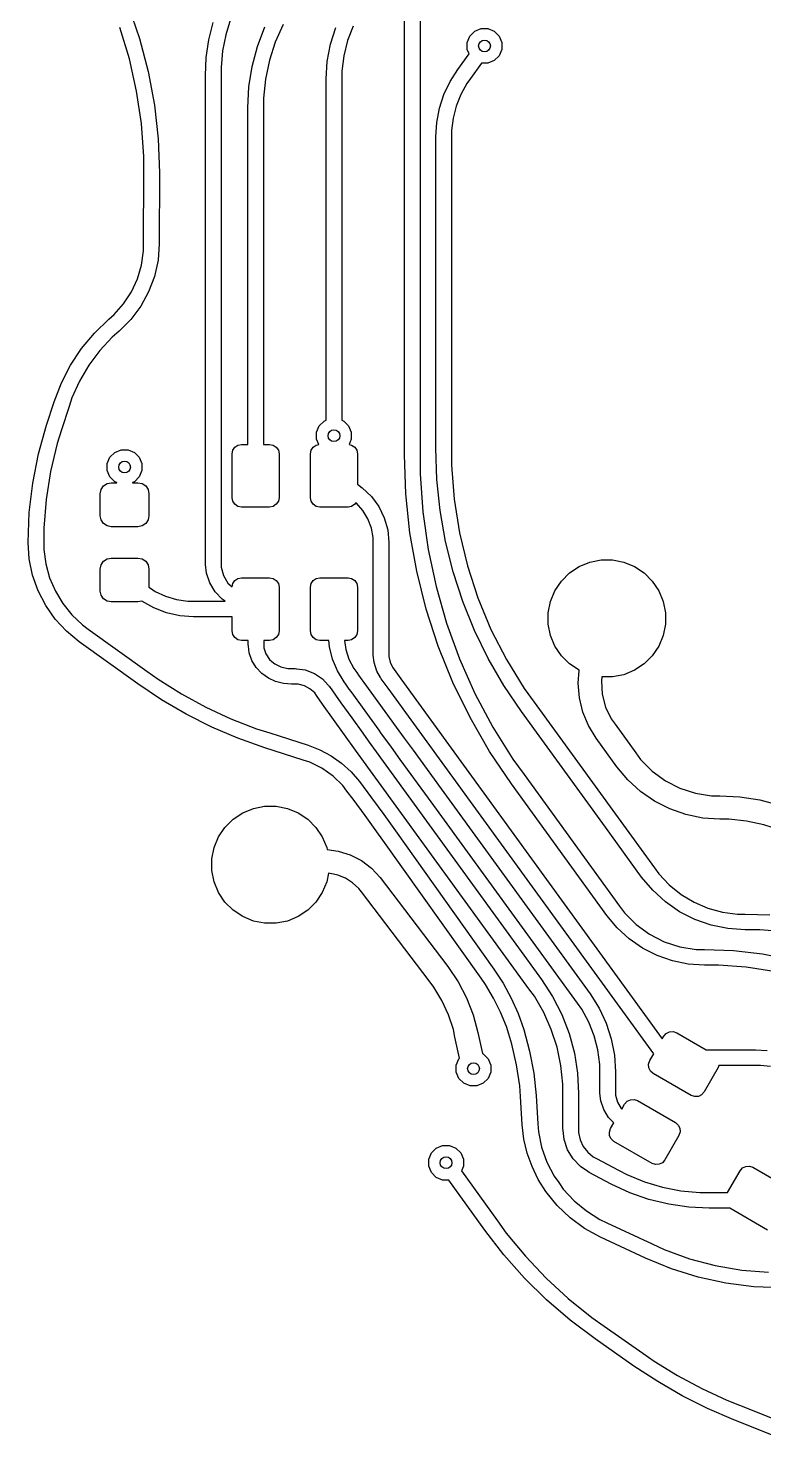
# Model space of a CAD drawing. Extents: x 111.5 to 167.6, y -133.5 to -81.5.
# Drawn here: x 138.11 to 147.49, y -130.56 to -112.62 of the extents above; entities that cross this region are included whole.
import ezdxf

# ---------------------------------------------------------------- set-up
doc = ezdxf.new("R2010")
doc.units = 0
doc.layers.add('BLACK', color=7, linetype='CONTINUOUS')

msp = doc.modelspace()

# ---------------------------------------------------------------- linework, layer by layer
at = {"layer": 'BLACK', "linetype": 'CONTINUOUS'}
for p, q in [((142.91, -118.061954), (142.91, -109.335218)), ((143.11, -109.335218), (143.11, -118.061954)), ((139.388429, -112.344066), (139.531249, -112.754346)), ((139.401483, -113.013597), (139.278499, -112.612331)), ((140.414156, -112.770077), (140.468962, -112.547797)), ((140.69062, -112.504463), (140.630595, -112.705546)), ((141.034049, -112.852243), (141.129127, -112.604543)), ((141.361605, -112.574105), (141.262071, -112.797671)), ((141.965794, -112.825999), (142.034703, -112.613942)), ((142.257149, -112.595411), (142.184163, -112.779734)), ((143.804997, -112.659822), (143.886105, -112.626226)), ((143.886105, -112.626226), (143.973895, -112.626226)), ((143.973895, -112.626226), (144.055003, -112.659822)), ((139.531249, -112.754346), (139.642854, -113.174192)), ((140.381066, -112.996609), (140.414156, -112.770077)), ((140.630595, -112.705546), (140.590264, -112.911485)), ((141.262071, -112.797671), (141.186452, -113.030416)), ((142.184163, -112.779734), (142.134855, -112.971752)), ((143.709323, -112.803008), (143.742919, -112.7219)), ((143.709323, -112.890798), (143.709323, -112.803008)), ((143.742919, -112.7219), (143.804997, -112.659822)), ((144.055003, -112.659822), (144.117081, -112.7219)), ((144.117081, -112.7219), (144.150677, -112.803008)), ((144.150677, -112.803008), (144.150677, -112.890798)), ((140.37, -113.225278), (140.381066, -112.996609)), ((140.590264, -112.911485), (140.570003, -113.120355)), ((140.965383, -113.108524), (141.034049, -112.852243)), ((141.924007, -113.045021), (141.965794, -112.825999)), ((142.134855, -112.971752), (142.110003, -113.168435)), ((143.589098, -113.145983), (143.732989, -112.947934)), ((143.732989, -112.947934), (143.709323, -112.890798)), ((144.117081, -112.971906), (144.055003, -113.033984)), ((144.150677, -112.890798), (144.117081, -112.971906)), ((139.493986, -113.422966), (139.401483, -113.013597)), ((139.642854, -113.174192), (139.722615, -113.601234)), ((140.570003, -113.120355), (140.57, -113.225278)), ((140.923882, -113.370579), (140.965383, -113.108524)), ((141.186452, -113.030416), (141.135575, -113.269791)), ((141.91, -113.267553), (141.924007, -113.045021)), ((142.110003, -113.168435), (142.11, -113.267553)), ((143.490778, -113.300943), (143.588808, -113.146477)), ((143.588808, -113.146477), (143.589098, -113.145983)), ((143.893276, -113.06758), (143.750902, -113.263541)), ((143.973895, -113.06758), (143.893276, -113.06758)), ((144.055003, -113.033984), (143.973895, -113.06758)), ((140.37, -113.225279), (140.37, -113.225278)), ((140.37, -119.438447), (140.37, -113.225279)), ((140.57, -113.225278), (140.57, -113.225279)), ((140.57, -113.225279), (140.57, -119.438447)), ((141.135575, -113.269791), (141.109998, -113.513173)), ((141.91, -113.267556), (141.91, -113.267553)), ((141.91, -117.619465), (141.91, -113.267556)), ((142.11, -113.267553), (142.11, -113.267556)), ((142.11, -113.267556), (142.11, -117.619465)), ((143.412636, -113.466995), (143.490778, -113.300943)), ((143.70427, -113.327755), (143.627805, -113.466838)), ((143.750917, -113.263553), (143.70427, -113.327755)), ((143.750902, -113.263541), (143.7509, -113.263542)), ((143.7509, -113.263542), (143.750901, -113.263542)), ((143.750901, -113.263542), (143.750917, -113.263553)), ((139.555484, -113.838126), (139.493986, -113.422966)), ((140.91, -113.635533), (140.923882, -113.370579)), ((141.109998, -113.513173), (141.11, -113.635534)), ((143.355921, -113.641531), (143.412636, -113.466995)), ((143.627805, -113.466838), (143.569374, -113.614409)), ((139.722615, -113.601234), (139.77008, -114.033059)), ((140.91, -113.635535), (140.91, -113.635533)), ((140.91, -117.926903), (140.91, -113.635535)), ((141.11, -113.635534), (141.11, -113.635535)), ((141.11, -113.635535), (141.11, -117.926903)), ((143.321529, -113.821799), (143.355921, -113.641531)), ((143.569374, -113.614409), (143.529899, -113.768138)), ((139.585631, -114.256732), (139.555484, -113.838126)), ((143.31, -114.004956), (143.321529, -113.821799)), ((143.529899, -113.768138), (143.510002, -113.925603)), ((139.77008, -114.033059), (139.784972, -114.46695)), ((143.31, -114.004959), (143.31, -114.004956)), ((143.31, -117.977604), (143.31, -114.004959)), ((143.510002, -113.925603), (143.51, -114.004956)), ((143.51, -114.004956), (143.51, -114.004959)), ((143.51, -114.004959), (143.51, -117.977604)), ((139.584983, -114.466575), (139.585631, -114.256732)), ((139.582051, -115.369102), (139.585001, -114.466576)), ((139.585001, -114.466576), (139.584983, -114.466575)), ((139.784999, -114.46723), (139.782049, -115.369758)), ((139.784972, -114.46695), (139.784999, -114.46723)), ((139.555265, -115.640611), (139.581761, -115.46025)), ((139.581761, -115.46025), (139.58205, -115.369102)), ((139.58205, -115.369102), (139.582051, -115.369102)), ((139.782049, -115.36976), (139.766378, -115.579498)), ((139.782049, -115.369758), (139.782048, -115.369759)), ((139.782048, -115.369759), (139.782049, -115.36976)), ((139.50341, -115.815377), (139.555265, -115.640611)), ((139.766378, -115.579498), (139.721065, -115.784881)), ((139.427249, -115.981001), (139.50341, -115.815377)), ((139.721065, -115.784881), (139.647029, -115.981742)), ((139.328328, -116.134124), (139.427249, -115.981001)), ((139.647029, -115.981742), (139.545772, -116.166085)), ((139.208653, -116.271638), (139.328328, -116.134124)), ((139.545772, -116.166085), (139.41935, -116.334171)), ((138.955637, -116.508472), (139.139657, -116.331202)), ((139.139646, -116.331187), (139.208653, -116.271638)), ((139.139659, -116.331202), (139.139646, -116.331187)), ((139.139657, -116.331202), (139.139658, -116.331203)), ((139.139658, -116.331203), (139.139659, -116.331202)), ((139.41935, -116.334171), (139.270404, -116.48251)), ((138.792045, -116.704751), (138.955637, -116.508472)), ((139.1818, -116.559097), (139.02238, -116.730414)), ((139.27033, -116.482608), (139.1818, -116.559097)), ((139.270341, -116.482604), (139.27033, -116.482608)), ((139.27034, -116.482601), (139.270339, -116.482601)), ((139.270339, -116.482601), (139.270341, -116.482604)), ((139.270342, -116.482603), (139.27034, -116.482601)), ((139.270404, -116.48251), (139.270342, -116.482603)), ((138.650831, -116.917699), (138.792045, -116.704751)), ((139.02238, -116.730414), (138.88259, -116.918092)), ((138.533679, -117.144775), (138.650831, -116.917699)), ((138.88259, -116.918092), (138.7641, -117.119894)), ((138.7641, -117.119894), (138.668321, -117.333413)), ((138.441994, -117.383251), (138.533679, -117.144775)), ((138.345351, -117.68247), (138.441986, -117.383271)), ((138.441986, -117.383271), (138.441994, -117.383251)), ((138.632306, -117.444741), (138.535671, -117.74394)), ((138.632307, -117.444741), (138.632306, -117.444741)), ((138.668321, -117.333413), (138.632307, -117.444741)), ((141.822919, -117.6919), (141.884997, -117.629822)), ((141.884997, -117.629822), (141.91, -117.619465)), ((142.11, -117.619465), (142.135003, -117.629822)), ((142.135003, -117.629822), (142.197081, -117.6919)), ((138.242858, -118.048033), (138.345344, -117.682501)), ((138.345344, -117.682501), (138.345351, -117.68247)), ((138.535672, -117.74394), (138.479647, -117.917273)), ((138.535671, -117.74394), (138.535672, -117.74394)), ((141.789323, -117.773008), (141.822919, -117.6919)), ((141.789323, -117.860798), (141.789323, -117.773008)), ((142.197081, -117.6919), (142.230677, -117.773008)), ((142.230677, -117.773008), (142.230677, -117.860798)), ((138.479647, -117.917273), (138.395063, -118.271641)), ((139.214997, -118.029822), (139.296105, -117.996226)), ((139.296105, -117.996226), (139.383895, -117.996226)), ((139.383895, -117.996226), (139.465003, -118.029822)), ((140.71, -118.046903), (140.719134, -118.000981)), ((140.719134, -118.000981), (140.745147, -117.96205)), ((140.745147, -117.96205), (140.784078, -117.936037)), ((140.784078, -117.936037), (140.83, -117.926903)), ((140.83, -117.926903), (140.91, -117.926903)), ((141.11, -117.926903), (141.19, -117.926903)), ((141.19, -117.926903), (141.235922, -117.936037)), ((141.235922, -117.936037), (141.274853, -117.96205)), ((141.274853, -117.96205), (141.300866, -118.000981)), ((141.300866, -118.000981), (141.31, -118.046903)), ((141.71, -118.046903), (141.719134, -118.000981)), ((141.719134, -118.000981), (141.745147, -117.96205)), ((141.745147, -117.96205), (141.784078, -117.936037)), ((141.784078, -117.936037), (141.817716, -117.929346)), ((141.817716, -117.929346), (141.789323, -117.860798)), ((142.230677, -117.860798), (142.202283, -117.929346)), ((142.202283, -117.929346), (142.235922, -117.936037)), ((142.235922, -117.936037), (142.274853, -117.96205)), ((142.274853, -117.96205), (142.300866, -118.000981)), ((142.300866, -118.000981), (142.31, -118.046903)), ((143.323897, -118.375868), (143.309989, -117.977604)), ((143.309989, -117.977604), (143.31, -117.977604)), ((143.51, -117.977604), (143.509989, -117.977715)), ((143.509989, -117.977715), (143.509989, -118.194067)), ((138.169198, -118.420477), (138.242858, -118.048033)), ((139.119323, -118.173008), (139.152919, -118.0919)), ((139.119323, -118.260798), (139.119323, -118.173008)), ((139.152919, -118.0919), (139.214997, -118.029822)), ((139.465003, -118.029822), (139.527081, -118.0919)), ((139.527081, -118.0919), (139.560677, -118.173008)), ((139.560677, -118.173008), (139.560677, -118.260798)), ((140.71, -118.606903), (140.71, -118.046903)), ((141.31, -118.046903), (141.31, -118.606903)), ((141.71, -118.606903), (141.71, -118.046903)), ((142.31, -118.046903), (142.31, -118.434874)), ((142.910048, -118.062442), (142.91, -118.061954)), ((142.927408, -118.559663), (142.910048, -118.062442)), ((143.11, -118.061954), (143.11, -118.061955)), ((143.11, -118.061955), (143.110031, -118.061955)), ((143.110031, -118.061955), (143.11003, -118.304129)), ((143.509989, -118.194067), (143.543956, -118.625658)), ((138.395063, -118.271641), (138.338385, -118.631529)), ((139.152919, -118.341906), (139.119323, -118.260798)), ((139.214997, -118.403984), (139.152919, -118.341906)), ((139.527081, -118.341906), (139.465003, -118.403984)), ((139.560677, -118.260798), (139.527081, -118.341906)), ((143.11003, -118.304129), (143.143813, -118.787298)), ((143.365553, -118.772192), (143.323897, -118.375868)), ((138.124822, -118.797534), (138.169198, -118.420477)), ((139.03, -118.556903), (139.040657, -118.503327)), ((139.03, -118.836903), (139.03, -118.556903)), ((139.040657, -118.503327), (139.071005, -118.457908)), ((139.071005, -118.457908), (139.116424, -118.42756)), ((139.116424, -118.42756), (139.17, -118.416903)), ((139.17, -118.416903), (139.24, -118.416903)), ((139.24, -118.41434), (139.214997, -118.403984)), ((139.24, -118.416903), (139.24, -118.41434)), ((139.465003, -118.403984), (139.44, -118.41434)), ((139.44, -118.41434), (139.44, -118.416903)), ((139.44, -118.416903), (139.51, -118.416903)), ((139.51, -118.416903), (139.563576, -118.42756)), ((139.563576, -118.42756), (139.608995, -118.457908)), ((139.608995, -118.457908), (139.639343, -118.503327)), ((139.639343, -118.503327), (139.65, -118.556903)), ((139.65, -118.556903), (139.65, -118.836903)), ((142.31, -118.434874), (142.371667, -118.483181)), ((142.371667, -118.483181), (142.371728, -118.48324)), ((142.371728, -118.48324), (142.488002, -118.592676)), ((142.979461, -119.054949), (142.927408, -118.559663)), ((138.338385, -118.631529), (138.30996, -118.994741)), ((140.719134, -118.652825), (140.71, -118.606903)), ((140.745147, -118.691756), (140.719134, -118.652825)), ((140.784078, -118.717769), (140.745147, -118.691756)), ((140.83, -118.726903), (140.784078, -118.717769)), ((141.19, -118.726903), (140.83, -118.726903)), ((141.235922, -118.717769), (141.19, -118.726903)), ((141.274853, -118.691756), (141.235922, -118.717769)), ((141.300866, -118.652825), (141.274853, -118.691756)), ((141.31, -118.606903), (141.300866, -118.652825)), ((141.719134, -118.652825), (141.71, -118.606903)), ((141.745147, -118.691756), (141.719134, -118.652825)), ((141.784078, -118.717769), (141.745147, -118.691756)), ((141.83, -118.726903), (141.784078, -118.717769)), ((142.19, -118.726903), (141.83, -118.726903)), ((142.235922, -118.717769), (142.19, -118.726903)), ((142.274853, -118.691756), (142.235922, -118.717769)), ((142.288143, -118.671866), (142.274853, -118.691756)), ((142.297132, -118.67892), (142.288143, -118.671866)), ((142.379405, -118.771774), (142.297132, -118.67892)), ((142.488002, -118.592676), (142.582695, -118.721351)), ((142.582695, -118.721351), (142.65264, -118.864987)), ((143.543956, -118.625658), (143.611682, -119.053254)), ((138.11, -119.176903), (138.124822, -118.797534)), ((139.040657, -118.890479), (139.03, -118.836903)), ((139.071005, -118.935898), (139.040657, -118.890479)), ((139.639343, -118.890479), (139.608995, -118.935898)), ((139.65, -118.836903), (139.639343, -118.890479)), ((142.443591, -118.877937), (142.379405, -118.771774)), ((142.487588, -118.993932), (142.443591, -118.877937)), ((142.65264, -118.864987), (142.695547, -119.018879)), ((143.143813, -118.787298), (143.211218, -119.266933)), ((143.434754, -119.164645), (143.365553, -118.772192)), ((138.30996, -118.994741), (138.31, -119.176903)), ((139.116424, -118.966246), (139.071005, -118.935898)), ((139.17, -118.976903), (139.116424, -118.966246)), ((139.51, -118.976903), (139.17, -118.976903)), ((139.563576, -118.966246), (139.51, -118.976903)), ((139.608995, -118.935898), (139.563576, -118.966246)), ((142.509954, -119.115958), (142.487588, -118.993932)), ((142.695547, -119.018879), (142.710009, -119.177984)), ((143.065937, -119.545397), (142.979461, -119.054949)), ((143.611682, -119.053254), (143.712747, -119.474218)), ((138.124285, -119.387788), (138.109978, -119.176903)), ((138.109978, -119.176903), (138.11, -119.176903)), ((138.309977, -119.176985), (138.309927, -119.269266)), ((138.309927, -119.269266), (138.334876, -119.452299)), ((138.31, -119.176903), (138.309977, -119.176985)), ((142.510008, -119.177895), (142.509954, -119.115958)), ((142.51, -119.177986), (142.510008, -119.177895)), ((142.51, -120.595733), (142.51, -119.177986)), ((142.710009, -119.177984), (142.71, -119.177984)), ((142.71, -119.177984), (142.71, -119.177986)), ((142.71, -119.177986), (142.71, -120.595733)), ((143.211218, -119.266933), (143.311916, -119.740698)), ((143.531162, -119.551314), (143.434754, -119.164645)), ((138.166943, -119.594807), (138.124285, -119.387788)), ((138.334876, -119.452299), (138.384317, -119.630285)), ((139.040657, -119.463327), (139.071005, -119.417908)), ((139.071005, -119.417908), (139.116424, -119.38756)), ((139.116424, -119.38756), (139.17, -119.376903)), ((139.17, -119.376903), (139.51, -119.376903)), ((139.51, -119.376903), (139.563576, -119.38756)), ((139.563576, -119.38756), (139.608995, -119.417908)), ((139.608995, -119.417908), (139.639343, -119.463327)), ((140.37051, -119.443635), (140.369945, -119.438456)), ((140.369945, -119.438456), (140.37, -119.438456)), ((140.37, -119.438453), (140.37, -119.438447)), ((140.37, -119.438456), (140.37, -119.438453)), ((140.371921, -119.457956), (140.37051, -119.443635)), ((140.569944, -119.439008), (140.569913, -119.49377)), ((140.57, -119.438447), (140.569944, -119.439008)), ((145.136452, -119.485462), (145.272286, -119.429198)), ((145.272286, -119.429198), (145.416487, -119.400514)), ((145.416487, -119.400514), (145.563513, -119.400514)), ((145.563513, -119.400514), (145.707714, -119.429198)), ((145.707714, -119.429198), (145.843548, -119.485462)), ((138.237169, -119.794169), (138.166943, -119.594807)), ((138.384317, -119.630285), (138.457344, -119.799964)), ((139.03, -119.516903), (139.040657, -119.463327)), ((139.03, -119.796903), (139.03, -119.516903)), ((139.639343, -119.463327), (139.65, -119.516903)), ((139.65, -119.516903), (139.65, -119.747612)), ((140.37213, -119.458462), (140.371921, -119.457956)), ((140.384196, -119.568892), (140.37213, -119.458462)), ((140.426254, -119.69318), (140.384196, -119.568892)), ((140.569913, -119.49377), (140.599636, -119.600367)), ((140.599636, -119.600367), (140.656889, -119.69507)), ((140.745147, -119.66205), (140.784078, -119.636037)), ((140.784078, -119.636037), (140.83, -119.626903)), ((140.83, -119.626903), (141.19, -119.626903)), ((141.19, -119.626903), (141.235922, -119.636037)), ((141.235922, -119.636037), (141.274853, -119.66205)), ((141.745147, -119.66205), (141.784078, -119.636037)), ((141.784078, -119.636037), (141.83, -119.626903)), ((141.83, -119.626903), (142.19, -119.626903)), ((142.19, -119.626903), (142.235922, -119.636037)), ((142.235922, -119.636037), (142.274853, -119.66205)), ((143.186414, -120.028618), (143.065937, -119.545397)), ((143.654309, -119.930317), (143.531162, -119.551314)), ((143.712747, -119.474218), (143.84653, -119.885955)), ((144.910242, -119.671108), (145.014205, -119.567145)), ((145.014205, -119.567145), (145.136452, -119.485462)), ((145.843548, -119.485462), (145.965795, -119.567145)), ((145.965795, -119.567145), (146.069758, -119.671108)), ((138.333678, -119.98222), (138.237169, -119.794169)), ((138.457344, -119.799964), (138.552618, -119.958224)), ((139.040657, -119.850479), (139.03, -119.796903)), ((139.65, -119.747612), (139.670295, -119.761081)), ((139.670295, -119.761081), (139.670299, -119.761084)), ((139.670299, -119.761084), (139.670316, -119.761058)), ((139.670316, -119.761058), (139.731098, -119.801384)), ((139.731098, -119.801384), (139.86312, -119.863452)), ((140.494137, -119.805467), (140.426254, -119.69318)), ((140.584648, -119.900463), (140.494137, -119.805467)), ((140.656889, -119.69507), (140.710307, -119.745356)), ((140.710307, -119.745356), (140.719134, -119.700981)), ((140.719134, -119.700981), (140.745147, -119.66205)), ((141.274853, -119.66205), (141.300866, -119.700981)), ((141.300866, -119.700981), (141.31, -119.746903)), ((141.31, -119.746903), (141.31, -120.306903)), ((141.71, -119.746903), (141.719134, -119.700981)), ((141.71, -120.306903), (141.71, -119.746903)), ((141.719134, -119.700981), (141.745147, -119.66205)), ((142.274853, -119.66205), (142.300866, -119.700981)), ((142.300866, -119.700981), (142.31, -119.746903)), ((142.31, -119.746903), (142.31, -120.306903)), ((143.311916, -119.740698), (143.445418, -120.206285)), ((144.772295, -119.929189), (144.828559, -119.793355)), ((144.828559, -119.793355), (144.910242, -119.671108)), ((146.069758, -119.671108), (146.151441, -119.793355)), ((146.151441, -119.793355), (146.207705, -119.929189)), ((138.454701, -120.155512), (138.333678, -119.98222)), ((138.552618, -119.958224), (138.668394, -120.102167)), ((139.071005, -119.895898), (139.040657, -119.850479)), ((139.116424, -119.926246), (139.071005, -119.895898)), ((139.17, -119.936903), (139.116424, -119.926246)), ((139.51, -119.936903), (139.17, -119.936903)), ((139.558884, -119.927179), (139.51, -119.936903)), ((139.559699, -119.92772), (139.558884, -119.927179)), ((139.559701, -119.927722), (139.559699, -119.92772)), ((139.559705, -119.927724), (139.559701, -119.927721)), ((139.559701, -119.927721), (139.559701, -119.927722)), ((139.560794, -119.928302), (139.559705, -119.927724)), ((139.712011, -120.013425), (139.560794, -119.928302)), ((139.86312, -119.863452), (140.002788, -119.905587)), ((140.002788, -119.905587), (140.147109, -119.926886)), ((140.147109, -119.926886), (140.220052, -119.926903)), ((140.220052, -119.926903), (140.623958, -119.926903)), ((140.623958, -119.926903), (140.584648, -119.900463)), ((143.803593, -120.299805), (143.654309, -119.930317)), ((143.84653, -119.885955), (144.012205, -120.285925)), ((144.743611, -120.07339), (144.772295, -119.929189)), ((146.207705, -119.929189), (146.236389, -120.07339)), ((138.59802, -120.310872), (138.454701, -120.155512)), ((138.668394, -120.102167), (138.80255, -120.229155)), ((139.875186, -120.076009), (139.712011, -120.013425)), ((140.045747, -120.114107), (139.875186, -120.076009)), ((140.220042, -120.126903), (140.045747, -120.114107)), ((140.220043, -120.126902), (140.220042, -120.126903)), ((140.220047, -120.126903), (140.220043, -120.126902)), ((140.70505, -120.126903), (140.220047, -120.126903)), ((140.705061, -120.126901), (140.70505, -120.126903)), ((140.705066, -120.126903), (140.705061, -120.126901)), ((140.705115, -120.126902), (140.705066, -120.126903)), ((140.705116, -120.126903), (140.705115, -120.126902)), ((140.71, -120.126894), (140.705116, -120.126902)), ((140.705116, -120.126902), (140.705116, -120.126903)), ((140.71, -120.306903), (140.71, -120.126894)), ((143.340306, -120.502257), (143.186414, -120.028618)), ((144.743611, -120.220416), (144.743611, -120.07339)), ((146.236389, -120.07339), (146.236389, -120.220416)), ((138.760993, -120.44544), (138.59802, -120.310872)), ((138.80255, -120.229155), (138.877618, -120.282965)), ((138.877618, -120.282965), (138.87762, -120.282967)), ((138.87762, -120.282967), (139.624776, -120.819203)), ((140.719134, -120.352825), (140.71, -120.306903)), ((140.745147, -120.391756), (140.719134, -120.352825)), ((141.300866, -120.352825), (141.274853, -120.391756)), ((141.31, -120.306903), (141.300866, -120.352825)), ((141.719134, -120.352825), (141.71, -120.306903)), ((141.745147, -120.391756), (141.719134, -120.352825)), ((142.300866, -120.352825), (142.274853, -120.391756)), ((142.31, -120.306903), (142.300866, -120.352825)), ((143.445418, -120.206285), (143.611072, -120.661424)), ((143.978289, -120.65798), (143.803593, -120.299805)), ((144.012205, -120.285925), (144.208751, -120.671664)), ((144.772295, -120.364617), (144.743611, -120.220416)), ((146.236389, -120.220416), (146.207705, -120.364617)), ((138.761006, -120.445451), (138.760993, -120.44544)), ((139.508161, -120.981687), (138.761006, -120.445451)), ((140.784078, -120.417769), (140.745147, -120.391756)), ((140.83, -120.426903), (140.784078, -120.417769)), ((140.916336, -120.426903), (140.83, -120.426903)), ((140.917196, -120.481156), (140.916336, -120.426903)), ((140.917196, -120.481159), (140.917196, -120.481156)), ((140.917197, -120.48117), (140.917196, -120.481159)), ((140.919427, -120.500646), (140.917197, -120.48117)), ((140.919683, -120.501239), (140.919427, -120.500646)), ((140.929912, -120.584697), (140.919683, -120.501239)), ((141.19, -120.426903), (141.11636, -120.426903)), ((141.11636, -120.426903), (141.117171, -120.477997)), ((141.117171, -120.477997), (141.11717, -120.478001)), ((141.11717, -120.478001), (141.117172, -120.478006)), ((141.117172, -120.478006), (141.117198, -120.478006)), ((141.117198, -120.478006), (141.117804, -120.519646)), ((141.117804, -120.519646), (141.14233, -120.59924)), ((141.235922, -120.417769), (141.19, -120.426903)), ((141.274853, -120.391756), (141.235922, -120.417769)), ((141.784078, -120.417769), (141.745147, -120.391756)), ((141.83, -120.426903), (141.784078, -120.417769)), ((141.94653, -120.426903), (141.83, -120.426903)), ((141.952825, -120.50694), (141.94653, -120.426903)), ((141.990913, -120.665621), (141.952825, -120.50694)), ((142.19, -120.426903), (142.142644, -120.426903)), ((142.142644, -120.426903), (142.160703, -120.540955)), ((142.235922, -120.417769), (142.19, -120.426903)), ((142.274853, -120.391756), (142.235922, -120.417769)), ((143.526861, -120.964008), (143.340306, -120.502257)), ((144.828559, -120.500451), (144.772295, -120.364617)), ((144.910242, -120.622698), (144.828559, -120.500451)), ((146.151441, -120.500451), (146.069758, -120.622698)), ((146.207705, -120.364617), (146.151441, -120.500451)), ((140.964138, -120.683234), (140.929912, -120.584697)), ((141.018363, -120.772344), (140.964138, -120.683234)), ((141.14233, -120.59924), (141.188116, -120.668814)), ((141.188116, -120.668814), (141.21985, -120.695781)), ((141.21985, -120.695781), (141.21993, -120.695898)), ((141.21993, -120.695898), (141.254174, -120.724989)), ((142.053355, -120.81639), (141.990913, -120.665621)), ((142.160703, -120.540955), (142.201553, -120.666698)), ((142.201553, -120.666698), (142.26157, -120.784503)), ((142.510304, -120.598822), (142.50998, -120.59574)), ((142.50998, -120.59574), (142.51, -120.59574)), ((142.51, -120.595738), (142.51, -120.595733)), ((142.51, -120.59574), (142.51, -120.595738)), ((142.511921, -120.615242), (142.510304, -120.598822)), ((142.512068, -120.615598), (142.511921, -120.615242)), ((142.52192, -120.709261), (142.512068, -120.615598)), ((142.5572, -120.817819), (142.52192, -120.709261)), ((142.71, -120.595733), (142.70998, -120.595935)), ((142.70998, -120.595935), (142.709983, -120.632093)), ((142.709983, -120.632093), (142.72511, -120.703237)), ((142.72511, -120.703237), (142.754698, -120.769682)), ((143.611072, -120.661424), (143.808071, -121.1039)), ((144.177544, -121.003097), (143.978289, -120.65798)), ((144.208751, -120.671664), (144.434956, -121.040793)), ((145.014205, -120.726661), (144.910242, -120.622698)), ((146.069758, -120.622698), (145.965795, -120.726661)), ((139.624776, -120.819203), (139.624852, -120.81927)), ((139.624852, -120.81927), (139.76777, -120.921865)), ((141.090151, -120.848025), (141.018363, -120.772344)), ((141.090139, -120.848063), (141.090163, -120.848035)), ((141.1737, -120.907372), (141.090139, -120.848063)), ((141.090159, -120.848029), (141.09015, -120.848025)), ((141.09015, -120.848025), (141.090151, -120.848025)), ((141.090163, -120.848035), (141.090159, -120.848029)), ((141.254174, -120.724989), (141.334556, -120.765848)), ((141.334556, -120.765848), (141.422247, -120.786852)), ((141.422247, -120.786852), (141.467332, -120.786903)), ((141.467332, -120.786903), (141.467334, -120.786903)), ((141.467334, -120.786903), (141.467341, -120.786903)), ((141.467341, -120.786903), (141.515, -120.786903)), ((141.515, -120.786903), (141.534509, -120.788824)), ((141.534509, -120.788824), (141.535947, -120.789419)), ((141.535947, -120.789419), (141.641488, -120.8021)), ((141.641488, -120.8021), (141.760777, -120.846826)), ((141.760777, -120.846826), (141.866077, -120.918535)), ((142.138613, -120.955535), (142.053355, -120.81639)), ((142.26157, -120.784503), (142.30042, -120.837983)), ((142.30042, -120.837983), (142.322859, -120.868868)), ((142.322859, -120.868868), (142.367734, -120.930633)), ((142.604257, -120.899312), (142.5572, -120.817819)), ((142.754698, -120.769682), (142.776076, -120.799102)), ((142.776076, -120.799102), (142.776076, -120.799103)), ((142.776076, -120.799103), (142.77608, -120.799108)), ((142.77608, -120.799108), (142.861259, -120.916346)), ((145.136452, -120.808344), (145.014205, -120.726661)), ((145.125205, -120.972855), (145.138105, -120.809028)), ((145.138105, -120.809028), (145.136452, -120.808344)), ((145.707714, -120.864608), (145.563513, -120.893292)), ((145.843548, -120.808344), (145.707714, -120.864608)), ((145.965795, -120.726661), (145.843548, -120.808344)), ((139.508156, -120.981695), (139.508161, -120.981687)), ((139.810713, -121.1848), (139.508156, -120.981695)), ((139.76777, -120.921865), (140.066075, -121.108846)), ((141.266371, -120.951099), (141.1737, -120.907372)), ((141.365277, -120.977886), (141.266371, -120.951099)), ((141.467262, -120.986895), (141.365277, -120.977886)), ((141.467341, -120.986903), (141.467262, -120.986895)), ((141.46735, -120.986903), (141.467341, -120.986903)), ((141.515, -120.986903), (141.46735, -120.986903)), ((141.555134, -120.986852), (141.515, -120.986903)), ((141.633118, -121.005866), (141.555134, -120.986852)), ((141.704379, -121.04281), (141.633118, -121.005866)), ((141.764861, -121.095582), (141.704379, -121.04281)), ((141.866077, -120.918535), (141.9373, -120.997516)), ((141.9373, -120.997516), (141.938574, -120.998322)), ((141.938574, -120.998322), (141.95092, -121.012619)), ((141.95092, -121.012619), (141.951394, -121.013145)), ((141.951394, -121.013145), (141.951382, -121.013154)), ((141.951382, -121.013154), (141.951386, -121.013159)), ((141.951386, -121.013159), (142.029041, -121.123289)), ((142.138614, -120.955536), (142.138613, -120.955535)), ((142.138616, -120.955539), (142.138614, -120.955536)), ((142.161055, -120.986424), (142.138616, -120.955539)), ((142.20593, -121.04819), (142.161055, -120.986424)), ((142.205934, -121.048196), (142.20593, -121.04819)), ((142.228374, -121.079081), (142.205934, -121.048196)), ((142.367734, -120.930633), (142.367738, -120.930638)), ((142.367738, -120.930638), (142.390178, -120.961524)), ((142.390178, -120.961524), (142.390181, -120.961529)), ((142.390181, -120.961529), (142.479937, -121.085067)), ((142.604363, -120.899752), (142.604257, -120.899312)), ((142.614276, -120.916664), (142.604363, -120.899752)), ((142.699448, -121.033894), (142.614276, -120.916664)), ((142.699455, -121.033905), (142.699448, -121.033894)), ((146.087811, -125.697576), (142.699455, -121.033905)), ((142.861259, -120.916346), (142.861262, -120.916351)), ((142.861262, -120.916351), (146.197275, -125.50798)), ((143.745173, -121.411621), (143.526861, -120.964008)), ((144.40038, -121.333461), (144.177544, -121.003097)), ((144.434956, -121.040793), (144.562191, -121.215915)), ((145.139859, -121.159132), (145.125205, -120.972855)), ((145.428101, -120.893292), (145.421597, -120.94476)), ((145.421597, -120.94476), (145.432166, -121.112844)), ((145.563513, -120.893292), (145.428101, -120.893292)), ((140.125384, -121.368579), (139.810713, -121.1848)), ((140.066075, -121.108846), (140.375494, -121.276797)), ((141.787858, -121.128279), (141.764861, -121.095582)), ((141.787934, -121.128413), (141.787858, -121.128279)), ((141.865589, -121.238543), (141.787934, -121.128413)), ((141.865592, -121.238547), (141.865589, -121.238543)), ((142.004532, -121.434607), (141.865592, -121.238547)), ((142.029041, -121.123289), (142.029042, -121.123289)), ((142.029042, -121.123289), (142.09801, -121.221099)), ((142.09801, -121.221099), (142.236868, -121.416067)), ((142.318133, -121.202624), (142.228374, -121.079081)), ((142.407892, -121.326167), (142.318133, -121.202624)), ((142.479937, -121.085067), (142.47994, -121.085072)), ((142.47994, -121.085072), (142.569696, -121.20861)), ((142.569696, -121.20861), (142.569699, -121.208615)), ((142.569699, -121.208615), (142.659455, -121.332153)), ((143.808071, -121.1039), (144.035456, -121.531556)), ((144.562191, -121.215915), (145.633481, -122.690419)), ((145.183474, -121.340822), (145.139859, -121.159132)), ((145.432166, -121.112844), (145.474045, -121.275969)), ((140.450935, -121.532311), (140.125384, -121.368579)), ((140.375494, -121.276797), (140.694813, -121.425061)), ((140.694813, -121.425061), (141.022783, -121.553058)), ((142.236868, -121.416067), (142.376645, -121.610376)), ((142.497651, -121.44971), (142.407892, -121.326167)), ((142.659455, -121.332153), (142.659458, -121.332158)), ((142.659458, -121.332158), (142.749214, -121.455696)), ((143.994177, -121.842915), (143.745173, -121.411621)), ((144.400387, -121.333473), (144.40038, -121.333461)), ((145.471673, -122.80797), (144.400387, -121.333473)), ((145.254977, -121.513452), (145.183474, -121.340822)), ((145.474045, -121.275969), (145.545751, -121.428357)), ((145.545751, -121.428357), (145.595311, -121.496435)), ((140.786093, -121.675355), (140.450935, -121.532311)), ((141.022783, -121.553058), (141.190454, -121.606652)), ((141.190454, -121.606652), (141.190458, -121.606653)), ((141.190458, -121.606653), (141.679935, -121.763172)), ((142.1444, -121.630013), (142.004532, -121.434607)), ((142.587406, -121.573248), (142.497651, -121.44971)), ((142.58741, -121.573254), (142.587406, -121.573248)), ((142.60985, -121.604139), (142.58741, -121.573254)), ((142.744489, -121.789455), (142.60985, -121.604139)), ((142.749214, -121.455696), (142.771654, -121.486582)), ((142.771654, -121.486582), (142.771657, -121.486587)), ((142.771657, -121.486587), (142.906293, -121.671898)), ((144.035456, -121.531556), (144.292118, -121.942309)), ((145.352569, -121.67271), (145.254977, -121.513452)), ((145.595311, -121.496435), (145.860433, -121.861345)), ((141.129537, -121.797149), (140.786093, -121.675355)), ((141.679935, -121.763172), (141.679962, -121.763183)), ((141.679962, -121.763183), (141.831724, -121.822176)), ((142.285179, -121.824745), (142.1444, -121.630013)), ((142.376645, -121.610376), (142.446991, -121.7072)), ((142.446991, -121.7072), (144.657615, -124.749863)), ((142.906293, -121.671898), (143.018492, -121.826327)), ((145.352605, -121.672771), (145.352569, -121.67271)), ((145.617733, -122.037688), (145.352605, -121.672771)), ((141.129542, -121.797151), (141.129537, -121.797149)), ((141.61902, -121.95367), (141.129542, -121.797151)), ((141.619021, -121.95367), (141.61902, -121.95367)), ((141.619021, -121.953671), (141.619021, -121.95367)), ((141.701605, -121.980074), (141.619021, -121.953671)), ((141.831724, -121.822176), (141.975166, -121.899291)), ((141.975166, -121.899291), (142.108107, -121.99336)), ((142.285187, -121.824758), (142.285179, -121.824745)), ((144.495812, -124.867421), (142.285187, -121.824758)), ((142.744492, -121.789459), (142.744489, -121.789455)), ((142.856688, -121.943884), (142.744492, -121.789459)), ((142.856691, -121.943888), (142.856688, -121.943884)), ((143.215721, -122.438051), (142.856691, -121.943888)), ((143.018492, -121.826327), (143.377525, -122.320494)), ((144.272654, -122.255782), (143.994177, -121.842915)), ((144.292118, -121.942309), (144.434459, -122.138227)), ((145.860433, -121.861345), (145.860435, -121.861347)), ((145.860435, -121.861347), (145.860434, -121.861347)), ((145.860434, -121.861347), (145.860438, -121.861352)), ((145.860438, -121.861352), (145.860697, -121.861794)), ((145.860697, -121.861794), (145.921621, -121.945643)), ((145.921621, -121.945643), (146.068932, -122.092943)), ((141.856781, -122.057466), (141.701605, -121.980074)), ((141.998332, -122.157628), (141.856781, -122.057466)), ((142.108107, -121.99336), (142.228553, -122.102972)), ((142.228553, -122.102972), (142.334699, -122.226485)), ((144.434459, -122.138227), (144.434463, -122.138232)), ((144.434463, -122.138232), (145.652674, -123.814957)), ((145.617696, -122.037722), (145.617737, -122.037693)), ((145.757682, -122.205386), (145.617696, -122.037722)), ((145.617736, -122.037692), (145.617733, -122.037688)), ((145.617737, -122.037693), (145.617736, -122.037692)), ((146.068932, -122.092943), (146.237472, -122.215385)), ((142.122944, -122.278213), (141.998332, -122.157628)), ((142.175292, -122.347273), (142.122944, -122.278213)), ((142.334699, -122.226485), (142.33469, -122.226492)), ((142.33469, -122.226492), (142.334691, -122.226493)), ((142.334691, -122.226493), (142.33469, -122.226493)), ((142.33469, -122.226493), (142.490897, -122.434762)), ((143.377525, -122.320494), (143.377529, -122.320499)), ((143.377529, -122.320499), (145.276967, -124.934849)), ((144.272659, -122.25579), (144.272654, -122.255782)), ((145.49087, -123.932514), (144.272659, -122.25579)), ((145.918908, -122.352742), (145.757682, -122.205386)), ((146.237472, -122.215385), (146.42309, -122.309955)), ((146.42309, -122.309955), (146.621218, -122.374324)), ((142.175309, -122.347313), (142.175292, -122.347273)), ((142.253327, -122.450231), (142.175309, -122.347313)), ((142.407246, -122.657655), (142.253327, -122.450231)), ((142.490897, -122.434762), (142.644962, -122.64462)), ((143.215725, -122.438057), (143.215721, -122.438051)), ((145.115162, -125.052405), (143.215725, -122.438057)), ((146.098454, -122.477122), (145.918908, -122.352742)), ((146.293071, -122.576277), (146.098454, -122.477122)), ((146.621218, -122.374324), (146.826975, -122.406906)), ((146.826975, -122.406906), (146.931136, -122.406903)), ((146.931136, -122.406903), (146.931139, -122.406903)), ((146.931139, -122.406903), (146.931143, -122.406903)), ((146.931143, -122.406903), (147.188346, -122.420387)), ((147.188346, -122.420387), (147.44273, -122.460682)), ((147.44273, -122.460682), (147.691509, -122.527347)), ((140.724205, -122.707145), (140.846452, -122.625462)), ((140.846452, -122.625462), (140.982286, -122.569198)), ((140.982286, -122.569198), (141.126487, -122.540514)), ((141.126487, -122.540514), (141.273513, -122.540514)), ((141.273513, -122.540514), (141.417714, -122.569198)), ((141.417714, -122.569198), (141.553548, -122.625462)), ((141.553548, -122.625462), (141.675795, -122.707145)), ((142.559032, -122.866645), (142.407246, -122.657655)), ((142.644962, -122.64462), (142.796868, -122.856045)), ((146.499236, -122.64841), (146.293071, -122.576277)), ((146.713218, -122.692216), (146.499236, -122.64841)), ((140.538559, -122.933355), (140.620242, -122.811108)), ((140.620242, -122.811108), (140.724205, -122.707145)), ((141.675795, -122.707145), (141.779758, -122.811108)), ((141.779758, -122.811108), (141.861441, -122.933355)), ((142.796868, -122.856045), (142.79687, -122.856047)), ((142.79687, -122.856047), (144.048728, -124.617383)), ((145.471678, -122.807979), (145.471673, -122.80797)), ((145.934195, -123.444578), (145.471678, -122.807979)), ((145.633481, -122.690419), (145.633482, -122.690421)), ((145.633482, -122.690421), (146.095999, -123.327021)), ((146.931134, -122.706902), (146.713218, -122.692216)), ((146.931137, -122.706903), (146.931134, -122.706902)), ((147.04437, -122.706905), (146.931137, -122.706903)), ((147.269594, -122.730581), (147.04437, -122.706905)), ((147.491109, -122.77767), (147.269594, -122.730581)), ((147.706488, -122.847655), (147.491109, -122.77767)), ((140.482295, -123.069189), (140.538559, -122.933355)), ((141.861441, -122.933355), (141.917705, -123.069189)), ((142.63385, -122.971912), (142.559032, -122.866645)), ((142.633851, -122.971912), (142.63385, -122.971912)), ((143.885707, -124.733247), (142.633851, -122.971912)), ((140.453611, -123.21339), (140.482295, -123.069189)), ((140.453611, -123.360416), (140.453611, -123.21339)), ((141.917705, -123.069189), (141.922787, -123.094738)), ((141.922787, -123.094738), (142.064394, -123.114817)), ((142.064394, -123.114817), (142.064418, -123.114817)), ((142.064418, -123.114817), (142.064419, -123.114816)), ((142.064419, -123.114816), (142.064421, -123.114817)), ((142.064421, -123.114817), (142.218759, -123.160511)), ((142.218759, -123.160511), (142.362361, -123.233217)), ((140.482295, -123.504617), (140.453611, -123.360416)), ((141.939354, -123.395779), (141.917705, -123.504617)), ((142.00558, -123.408995), (141.939354, -123.395779)), ((142.362361, -123.233217), (142.490546, -123.330565)), ((142.490546, -123.330565), (142.598629, -123.448831)), ((146.095999, -123.327021), (146.096001, -123.327023)), ((146.096001, -123.327023), (146.096, -123.327023)), ((146.096, -123.327023), (146.096001, -123.327024)), ((146.096001, -123.327024), (146.096023, -123.327062)), ((146.096023, -123.327062), (146.152742, -123.405051)), ((140.538559, -123.640451), (140.482295, -123.504617)), ((141.917705, -123.504617), (141.861441, -123.640451)), ((142.058137, -123.419539), (142.00558, -123.40899)), ((142.00558, -123.40899), (142.00558, -123.408995)), ((142.157772, -123.459133), (142.058137, -123.419539)), ((142.248661, -123.516002), (142.157772, -123.459133)), ((142.32784, -123.588289), (142.248661, -123.516002)), ((142.598629, -123.448831), (142.599137, -123.449378)), ((142.599137, -123.449378), (143.463535, -124.586394)), ((145.934194, -123.444583), (145.934197, -123.444581)), ((146.074823, -123.613029), (145.934194, -123.444583)), ((145.934197, -123.444581), (145.934195, -123.444578)), ((146.152742, -123.405051), (146.286086, -123.544517)), ((146.286086, -123.544517), (146.436945, -123.664822)), ((140.620242, -123.762698), (140.538559, -123.640451)), ((141.861441, -123.640451), (141.779758, -123.762698)), ((142.360311, -123.630943), (142.32784, -123.588289)), ((142.360316, -123.630939), (142.360311, -123.630943)), ((143.224711, -124.767952), (142.360316, -123.630939)), ((146.236789, -123.761072), (146.074823, -123.613029)), ((146.417163, -123.886034), (146.236789, -123.761072)), ((146.436945, -123.664822), (146.602587, -123.763788)), ((140.724205, -123.866661), (140.620242, -123.762698)), ((140.846452, -123.948344), (140.724205, -123.866661)), ((141.675795, -123.866661), (141.553548, -123.948344)), ((141.779758, -123.762698), (141.675795, -123.866661)), ((145.490844, -123.932536), (145.490872, -123.932516)), ((145.623543, -124.091476), (145.490844, -123.932536)), ((145.490872, -123.932516), (145.49087, -123.932514)), ((145.652674, -123.814957), (145.652853, -123.815263)), ((145.652853, -123.815263), (145.714588, -123.900228)), ((145.714588, -123.900228), (145.863624, -124.049255)), ((146.612678, -123.985654), (146.417163, -123.886034)), ((146.602587, -123.763788), (146.780014, -123.839624)), ((146.780014, -123.839624), (146.966016, -123.890957)), ((146.966016, -123.890957), (147.157224, -123.916857)), ((147.157224, -123.916857), (147.253702, -123.916903)), ((147.253702, -123.916903), (147.56924, -123.926819)), ((140.982286, -124.004608), (140.846452, -123.948344)), ((141.126487, -124.033292), (140.982286, -124.004608)), ((141.273513, -124.033292), (141.126487, -124.033292)), ((141.417714, -124.004608), (141.273513, -124.033292)), ((141.553548, -123.948344), (141.417714, -124.004608)), ((145.776377, -124.231164), (145.623543, -124.091476)), ((145.863624, -124.049255), (146.034137, -124.173134)), ((146.819796, -124.058127), (146.612678, -123.985654)), ((147.034768, -124.102142), (146.819796, -124.058127)), ((147.253702, -124.116903), (147.034768, -124.102142)), ((147.443286, -124.116903), (147.253702, -124.116903)), ((147.821286, -124.146653), (147.443286, -124.116903)), ((145.946578, -124.349074), (145.776377, -124.231164)), ((146.034137, -124.173134), (146.22193, -124.268814)), ((146.22193, -124.268814), (146.422378, -124.333939)), ((146.131065, -124.44307), (145.946578, -124.349074)), ((146.326501, -124.511451), (146.131065, -124.44307)), ((146.422378, -124.333939), (146.630546, -124.366905)), ((146.630546, -124.366905), (146.735927, -124.366903)), ((146.735927, -124.366903), (146.735928, -124.366903)), ((146.735928, -124.366903), (146.73593, -124.366903)), ((146.73593, -124.366903), (147.106979, -124.381484)), ((147.106979, -124.381484), (147.475741, -124.425132)), ((147.475741, -124.425132), (147.839941, -124.497579)), ((143.463535, -124.586394), (143.463548, -124.586416)), ((143.463548, -124.586416), (143.5938, -124.779051)), ((144.048728, -124.617383), (144.166626, -124.797918)), ((146.529347, -124.552979), (146.326501, -124.511451)), ((146.735926, -124.566902), (146.529347, -124.552979)), ((146.735928, -124.566903), (146.735926, -124.566902)), ((146.913881, -124.566904), (146.735928, -124.566903)), ((147.26869, -124.59483), (146.913881, -124.566904)), ((147.620214, -124.650508), (147.26869, -124.59483)), ((143.224711, -124.767953), (143.224711, -124.767952)), ((143.285083, -124.847425), (143.224711, -124.767953)), ((143.5938, -124.779051), (143.701939, -124.984942)), ((143.943639, -124.814775), (143.885707, -124.733247)), ((144.046334, -124.986431), (143.943639, -124.814775)), ((144.166626, -124.797918), (144.269955, -124.987169)), ((144.657615, -124.749863), (144.798623, -124.966994)), ((143.38755, -125.018722), (143.285083, -124.847425)), ((143.701939, -124.984942), (143.786622, -125.201538)), ((144.135205, -125.165634), (144.046334, -124.986431)), ((144.269955, -124.987169), (144.358075, -125.183963)), ((144.565845, -124.963812), (144.495812, -124.867421)), ((144.684991, -125.170178), (144.565845, -124.963812)), ((144.798623, -124.966994), (144.916161, -125.197675)), ((145.276967, -124.934849), (145.276982, -124.934875)), ((145.276982, -124.934875), (145.390779, -125.114196)), ((143.470426, -125.200309), (143.38755, -125.018722)), ((144.209702, -125.351273), (144.135205, -125.165634)), ((144.358075, -125.183963), (144.430424, -125.387037)), ((144.781913, -125.387867), (144.684991, -125.170178)), ((145.115162, -125.052406), (145.115162, -125.052405)), ((145.170314, -125.128318), (145.115162, -125.052406)), ((145.260718, -125.29277), (145.170314, -125.128318)), ((145.390779, -125.114196), (145.481215, -125.306391)), ((143.532692, -125.389954), (143.470426, -125.200309)), ((143.786622, -125.201538), (143.846738, -125.425919)), ((144.239543, -125.446732), (144.209702, -125.351273)), ((144.916161, -125.197675), (145.008942, -125.439378)), ((145.329798, -125.467255), (145.260718, -125.29277)), ((145.481215, -125.306391), (145.546849, -125.508405)), ((143.55317, -125.487634), (143.532692, -125.389954)), ((143.553181, -125.487631), (143.55317, -125.487634)), ((143.553181, -125.487632), (143.553181, -125.487631)), ((143.609258, -125.75556), (143.553181, -125.487632)), ((143.846738, -125.425919), (143.846819, -125.426174)), ((143.846819, -125.426174), (143.903058, -125.694874)), ((144.239552, -125.446729), (144.239543, -125.446732)), ((144.239552, -125.446731), (144.239552, -125.446729)), ((144.279889, -125.575721), (144.239552, -125.446731)), ((144.430424, -125.387037), (144.430448, -125.387075)), ((144.430448, -125.387075), (144.430447, -125.387076)), ((144.430447, -125.387076), (144.430447, -125.387077)), ((144.430447, -125.387077), (144.430448, -125.387077)), ((144.430448, -125.387077), (144.430448, -125.387079)), ((144.430448, -125.387079), (144.504866, -125.66313)), ((144.855549, -125.614496), (144.781913, -125.387867)), ((145.008942, -125.439378), (145.07595, -125.689456)), ((145.376465, -125.649023), (145.329798, -125.467255)), ((145.546849, -125.508405), (145.586646, -125.717053)), ((146.197275, -125.50798), (146.217468, -125.473005)), ((146.217468, -125.473005), (146.248339, -125.437803)), ((146.248339, -125.437803), (146.290333, -125.417094)), ((146.290333, -125.417094), (146.337054, -125.414032)), ((146.337054, -125.414032), (146.381391, -125.429082)), ((146.381391, -125.429082), (146.758668, -125.646903)), ((143.903058, -125.694874), (143.915003, -125.699822)), ((143.915003, -125.699822), (143.977081, -125.7619)), ((144.339866, -125.839283), (144.279889, -125.575721)), ((144.504866, -125.66313), (144.557228, -125.944204)), ((144.905092, -125.84758), (144.855549, -125.614496)), ((145.07595, -125.689456), (145.11645, -125.945168)), ((145.399981, -125.835207), (145.376465, -125.649023)), ((145.586646, -125.717053), (145.599938, -125.928417)), ((146.037468, -125.784775), (146.087811, -125.697576)), ((146.758668, -125.646903), (147.386843, -125.646903)), ((147.386843, -125.646903), (147.386845, -125.646903)), ((147.386845, -125.646903), (147.386846, -125.646903)), ((147.386846, -125.646903), (147.533807, -125.654609)), ((143.569323, -125.843008), (143.602919, -125.7619)), ((143.569323, -125.930798), (143.569323, -125.843008)), ((143.602919, -125.7619), (143.609258, -125.75556)), ((143.977081, -125.7619), (144.010677, -125.843008)), ((144.010677, -125.843008), (144.010677, -125.930798)), ((144.378819, -126.106762), (144.339866, -125.839283)), ((144.93, -126.084566), (144.905092, -125.84758)), ((145.399978, -125.929038), (145.399981, -125.835207)), ((146.022417, -125.829111), (146.037468, -125.784775)), ((146.02548, -125.875833), (146.022417, -125.829111)), ((146.046188, -125.917826), (146.02548, -125.875833)), ((146.910288, -125.873005), (146.730288, -126.184775)), ((146.919149, -125.846903), (146.910288, -125.873005)), ((147.38684, -125.846903), (146.919149, -125.846903)), ((147.450041, -125.846905), (147.38684, -125.846903)), ((147.575751, -125.860121), (147.450041, -125.846905)), ((143.602919, -126.011906), (143.569323, -125.930798)), ((143.664997, -126.073984), (143.602919, -126.011906)), ((143.746105, -126.10758), (143.664997, -126.073984)), ((143.915003, -126.073984), (143.833895, -126.10758)), ((143.977081, -126.011906), (143.915003, -126.073984)), ((144.010677, -125.930798), (143.977081, -126.011906)), ((144.557228, -125.944204), (144.587207, -126.228538)), ((144.929999, -126.203711), (144.93, -126.084566)), ((145.11645, -125.945168), (145.129997, -126.203689)), ((145.4, -125.929038), (145.399978, -125.929038)), ((145.4, -125.929041), (145.4, -125.929038)), ((145.4, -126.178516), (145.4, -125.929041)), ((145.599938, -125.928417), (145.6, -125.929041)), ((145.6, -125.929041), (145.6, -126.178516)), ((146.081391, -125.948698), (146.046188, -125.917826)), ((146.566365, -126.228698), (146.081391, -125.948698)), ((143.833895, -126.10758), (143.746105, -126.10758)), ((144.387635, -126.241624), (144.378819, -126.106762)), ((144.411346, -126.603229), (144.387635, -126.241624)), ((144.587207, -126.228538), (144.610918, -126.590142)), ((144.93, -126.203711), (144.929999, -126.203711)), ((144.93, -126.203712), (144.93, -126.203711)), ((144.93, -126.656493), (144.93, -126.203712)), ((145.129997, -126.203689), (145.13, -126.203712)), ((145.13, -126.203712), (145.13, -126.656493)), ((145.400352, -126.182094), (145.399962, -126.17852)), ((145.399962, -126.17852), (145.4, -126.17852)), ((145.4, -126.17852), (145.4, -126.178516)), ((145.401921, -126.198025), (145.400352, -126.182094)), ((145.402153, -126.198585), (145.401921, -126.198025)), ((145.412751, -126.295627), (145.402153, -126.198585)), ((145.599961, -126.178904), (145.599933, -126.225393)), ((145.599933, -126.225393), (145.625112, -126.31571)), ((145.6, -126.178516), (145.599961, -126.178904)), ((146.610702, -126.243748), (146.566365, -126.228698)), ((146.657423, -126.240686), (146.610702, -126.243748)), ((146.699417, -126.219977), (146.657423, -126.240686)), ((146.730288, -126.184775), (146.699417, -126.219977)), ((145.450507, -126.407216), (145.412751, -126.295627)), ((145.511452, -126.50803), (145.450507, -126.407216)), ((145.625112, -126.31571), (145.673619, -126.395948)), ((145.673619, -126.395948), (145.680737, -126.402649)), ((145.680737, -126.402649), (145.717468, -126.339031)), ((145.717468, -126.339031), (145.748339, -126.303829)), ((145.748339, -126.303829), (145.790333, -126.28312)), ((145.790333, -126.28312), (145.837054, -126.280058)), ((145.837054, -126.280058), (145.881391, -126.295108)), ((145.881391, -126.295108), (146.366365, -126.575108)), ((144.411324, -126.603232), (144.411346, -126.603231)), ((144.433327, -126.78481), (144.411324, -126.603232)), ((144.411346, -126.603231), (144.411346, -126.603229)), ((144.610918, -126.590142), (144.61091, -126.590363)), ((144.61091, -126.590363), (144.617547, -126.69068)), ((145.578978, -126.578902), (145.511452, -126.50803)), ((145.537468, -126.650801), (145.578978, -126.578902)), ((146.366365, -126.575108), (146.401568, -126.60598)), ((146.401568, -126.60598), (146.422276, -126.647973)), ((144.475159, -126.962869), (144.433327, -126.78481)), ((144.617547, -126.69068), (144.658216, -126.888052)), ((144.931921, -126.676002), (144.93, -126.656493)), ((144.932235, -126.67676), (144.931921, -126.676002)), ((144.944783, -126.791719), (144.932235, -126.67676)), ((144.98837, -126.920577), (144.944783, -126.791719)), ((145.13, -126.656493), (145.13, -126.656494)), ((145.13, -126.656494), (145.130023, -126.656494)), ((145.130023, -126.656494), (145.13004, -126.703079)), ((145.13004, -126.703079), (145.150141, -126.794056)), ((145.150141, -126.794056), (145.189396, -126.878553)), ((145.522417, -126.695137), (145.537468, -126.650801)), ((145.52548, -126.741859), (145.522417, -126.695137)), ((145.546188, -126.783852), (145.52548, -126.741859)), ((145.581391, -126.814724), (145.546188, -126.783852)), ((146.410288, -126.739031), (146.230288, -127.050801)), ((146.425339, -126.694695), (146.410288, -126.739031)), ((146.422276, -126.647973), (146.425339, -126.694695)), ((143.219323, -127.043008), (143.252919, -126.9619)), ((143.252919, -126.9619), (143.314997, -126.899822)), ((143.314997, -126.899822), (143.396105, -126.866226)), ((143.396105, -126.866226), (143.483895, -126.866226)), ((143.483895, -126.866226), (143.565003, -126.899822)), ((143.565003, -126.899822), (143.627081, -126.9619)), ((143.627081, -126.9619), (143.660677, -127.043008)), ((144.536314, -127.135248), (144.475159, -126.962869)), ((144.658216, -126.888052), (144.725593, -127.077972)), ((145.058731, -127.036996), (144.98837, -126.920577)), ((145.189396, -126.878553), (145.245956, -126.95259)), ((145.245956, -126.95259), (145.317158, -127.012681)), ((146.066365, -127.094724), (145.581391, -126.814724)), ((143.219323, -127.130798), (143.219323, -127.043008)), ((143.252919, -127.211906), (143.219323, -127.130798)), ((143.660677, -127.130798), (143.636555, -127.189031)), ((143.660677, -127.043008), (143.660677, -127.130798)), ((144.616049, -127.29986), (144.536314, -127.135248)), ((144.725593, -127.077972), (144.818404, -127.256846)), ((145.152553, -127.135493), (145.058731, -127.036996)), ((145.248564, -127.20009), (145.152553, -127.135493)), ((145.317158, -127.012681), (145.358395, -127.034354)), ((145.358395, -127.034354), (145.358394, -127.034355)), ((145.358394, -127.034355), (145.358395, -127.034356)), ((145.358395, -127.034356), (145.640295, -127.182357)), ((146.110702, -127.109774), (146.066365, -127.094724)), ((146.157423, -127.106712), (146.110702, -127.109774)), ((146.199417, -127.086003), (146.157423, -127.106712)), ((146.230288, -127.050801), (146.199417, -127.086003)), ((147.189712, -127.189031), (147.220583, -127.153829)), ((147.220583, -127.153829), (147.262577, -127.13312)), ((147.262577, -127.13312), (147.309298, -127.130058)), ((147.309298, -127.130058), (147.353635, -127.145108)), ((147.353635, -127.145108), (147.838609, -127.425108)), ((143.314997, -127.273984), (143.252919, -127.211906)), ((143.396105, -127.30758), (143.314997, -127.273984)), ((143.47546, -127.30758), (143.396105, -127.30758)), ((143.933798, -127.945267), (143.47546, -127.30758)), ((143.636555, -127.189031), (144.096202, -127.828539)), ((144.713399, -127.454707), (144.616049, -127.29986)), ((144.818404, -127.256846), (144.876601, -127.339099)), ((144.876601, -127.339099), (144.876601, -127.3391)), ((144.876601, -127.3391), (144.876602, -127.339101)), ((144.876602, -127.339101), (144.93531, -127.421874)), ((145.249041, -127.200662), (145.248564, -127.20009)), ((145.265397, -127.211415), (145.249041, -127.200662)), ((145.265416, -127.211428), (145.265397, -127.211415)), ((145.265416, -127.211429), (145.265416, -127.211428)), ((145.265418, -127.211429), (145.265416, -127.211429)), ((145.265421, -127.211431), (145.265418, -127.211429)), ((145.547327, -127.359435), (145.265421, -127.211431)), ((145.640295, -127.182357), (145.640325, -127.182377)), ((145.640325, -127.182377), (145.746653, -127.238199)), ((145.746653, -127.238199), (145.969161, -127.328821)), ((145.969161, -127.328821), (146.199378, -127.397538)), ((147.029283, -127.466903), (147.189712, -127.189031)), ((144.7134, -127.454708), (144.713399, -127.454707)), ((144.857208, -127.632167), (144.7134, -127.454708)), ((144.93531, -127.421874), (145.073025, -127.57096)), ((145.547325, -127.359439), (145.547327, -127.359435)), ((145.782468, -127.468738), (145.547325, -127.359439)), ((146.027065, -127.554825), (145.782468, -127.468738)), ((146.199378, -127.397538), (146.435153, -127.443709)), ((146.435153, -127.443709), (146.674285, -127.466902)), ((146.674285, -127.466902), (146.794412, -127.466903)), ((146.794412, -127.466903), (147.029283, -127.466903)), ((145.022726, -127.789577), (144.857208, -127.632167)), ((145.073025, -127.57096), (145.228834, -127.701019)), ((145.228834, -127.701019), (145.400131, -127.809874)), ((146.27883, -127.616897), (146.027065, -127.554825)), ((146.535411, -127.654373), (146.27883, -127.616897)), ((146.794412, -127.666903), (146.535411, -127.654373)), ((147.057409, -127.666903), (146.794412, -127.666903)), ((147.538609, -127.944724), (147.057409, -127.666903)), ((144.096202, -127.828539), (144.09622, -127.82857)), ((144.09622, -127.82857), (144.208175, -127.984329)), ((145.207181, -127.9243), (145.022726, -127.789577)), ((145.400131, -127.809874), (145.492063, -127.852845)), ((145.492063, -127.852845), (145.492063, -127.852846)), ((145.492063, -127.852846), (145.492064, -127.852847)), ((145.492064, -127.852847), (146.067288, -128.121283)), ((143.933796, -127.945268), (143.933798, -127.945267)), ((144.176263, -128.259631), (143.933796, -127.945268)), ((144.208175, -127.984329), (144.452654, -128.280072)), ((145.407486, -128.034082), (145.207181, -127.9243)), ((145.982712, -128.302521), (145.407486, -128.034082)), ((146.067288, -128.121283), (146.06729, -128.121284)), ((146.06729, -128.121284), (146.067303, -128.121258)), ((146.067303, -128.121258), (146.22206, -128.193483)), ((146.22206, -128.193483), (146.543127, -128.310021)), ((144.439408, -128.556901), (144.176263, -128.259631)), ((144.452654, -128.280072), (144.716549, -128.558628)), ((145.983231, -128.302703), (145.982712, -128.302521)), ((146.314357, -128.439749), (145.983231, -128.302703)), ((146.543127, -128.310021), (146.873235, -128.397737)), ((146.873235, -128.397737), (147.209802, -128.455947)), ((144.722029, -128.83572), (144.439408, -128.556901)), ((144.716549, -128.558628), (144.998653, -128.818726)), ((146.65682, -128.547169), (146.314357, -128.439749)), ((147.007435, -128.623914), (146.65682, -128.547169)), ((147.209802, -128.455947), (147.550195, -128.484194)), ((147.363459, -128.669383), (147.007435, -128.623914)), ((147.722107, -128.68322), (147.363459, -128.669383)), ((145.022835, -129.094815), (144.722029, -128.83572)), ((144.998653, -128.818726), (145.29768, -129.059178)), ((145.340444, -129.332996), (145.022835, -129.094815)), ((145.29768, -129.059178), (145.45497, -129.169034)), ((145.45497, -129.169034), (145.454972, -129.169036)), ((145.454972, -129.169036), (145.950369, -129.515028)), ((145.340452, -129.333003), (145.340444, -129.332996)), ((145.340452, -129.333004), (145.340452, -129.333003)), ((145.340454, -129.333005), (145.340452, -129.333004)), ((145.835851, -129.678996), (145.340454, -129.333005)), ((145.835885, -129.679015), (145.835851, -129.678996)), ((146.138528, -129.877666), (145.835885, -129.679015)), ((145.950369, -129.515028), (145.950371, -129.515025)), ((145.950371, -129.515025), (146.09412, -129.615425)), ((146.09412, -129.615425), (146.392706, -129.799332)), ((146.392706, -129.799332), (146.701386, -129.965741)), ((146.45214, -130.058581), (146.138528, -129.877666)), ((146.701386, -129.965741), (147.019136, -130.1141)), ((146.775649, -130.221138), (146.45214, -130.058581)), ((147.019136, -130.1141), (147.182019, -130.179007)), ((147.182019, -130.179007), (147.663817, -130.371001)), ((147.107969, -130.364792), (146.775649, -130.221138)), ((147.107981, -130.364799), (147.107969, -130.364792)), ((147.589323, -130.556611), (147.107981, -130.364799))]:
    msp.add_line(p, q, dxfattribs=at)
at = {"layer": 'BLACK'}
for centre in [(143.93, -112.846903), (142.01, -117.816903), (139.34, -118.216903), (143.79, -125.886903), (143.44, -127.086903)]:
    msp.add_circle(centre, 0.075, dxfattribs=at)

doc.saveas('drawing.dxf')
